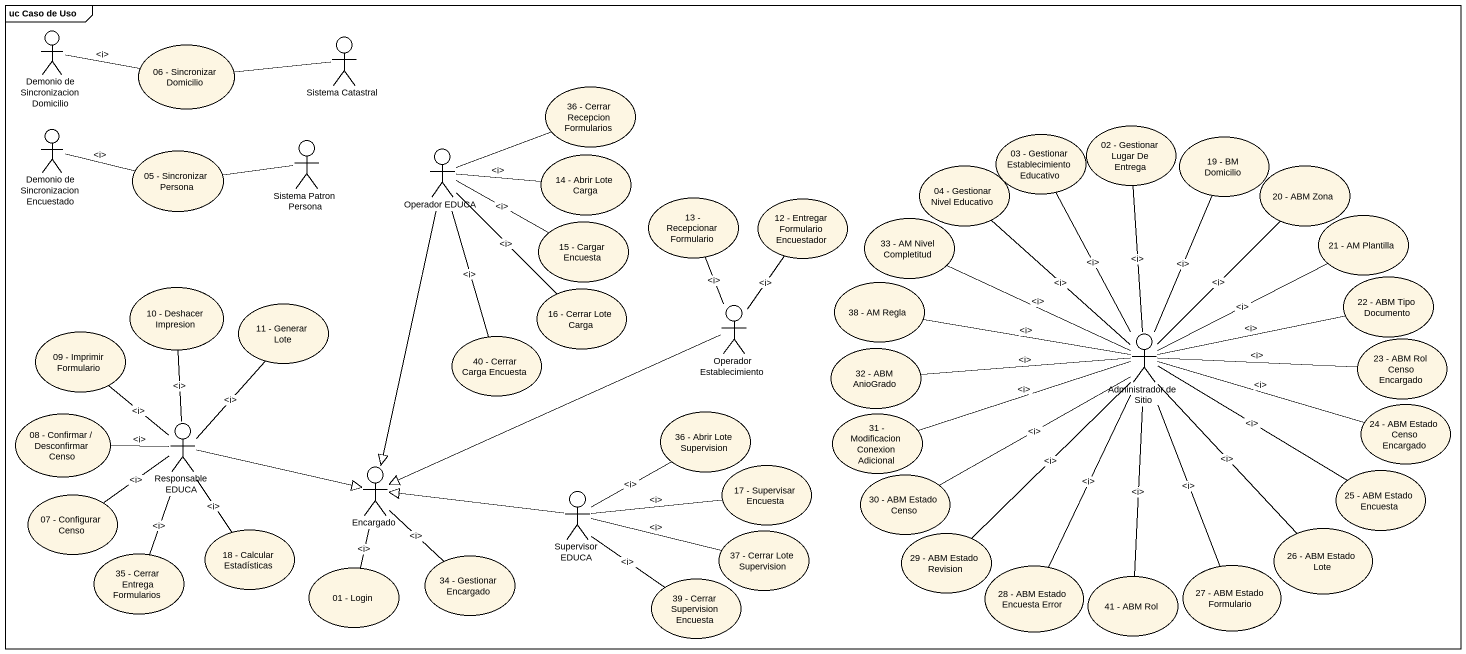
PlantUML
@startuml
mainframe uc Caso de Uso
actor "Demonio de Sincronizacion Domicilio" as Demonio_de_Sincronizacion
usecase "06 - Sincronizar Domicilio" as u06_Sincronizar_Domicilio
actor "Sistema Catastral" as Sistema_Catastral
usecase "36 - Cerrar Recepcion Formularios" as u36_Cerrar_Recepcion
actor "Demonio de Sincronizacion Encuestado" as Demonio_de_Sincronizacion_2
usecase "05 - Sincronizar Persona" as u05_Sincronizar_Persona
actor "Sistema Patron Persona" as Sistema_Patron_Persona
actor "Operador EDUCA" as Operador_EDUCA
usecase "03 - Gestionar Establecimiento Educativo" as u03_Gestionar
usecase "02 - Gestionar Lugar De Entrega" as u02_Gestionar_Lugar_De
usecase "19 - BM Domicilio" as u19_BM_Domicilio
usecase "14 - Abrir Lote Carga" as u14_Abrir_Lote_Carga
usecase "04 - Gestionar Nivel Educativo" as u04_Gestionar_Nivel_Educativo
usecase "20 - ABM Zona" as u20_ABM_Zona
usecase "15 - Cargar Encuesta" as u15_Cargar_Encuesta
usecase "13 - Recepcionar Formulario" as u13_Recepcionar_Formulario
usecase "12 - Entregar Formulario Encuestador" as u12_Entregar_Formulario
usecase "33 - AM Nivel Completitud" as u33_AM_Nivel_Completitud
usecase "21 - AM Plantilla" as u21_AM_Plantilla
usecase "10 - Deshacer Impresion" as u10_Deshacer_Impresion
usecase "11 - Generar Lote" as u11_Generar_Lote
usecase "16 - Cerrar Lote Carga" as u16_Cerrar_Lote_Carga
actor "Operador Establecimiento" as Operador_Establecimiento
usecase "38 - AM Regla" as u38_AM_Regla
usecase "22 - ABM Tipo Documento" as u22_ABM_Tipo_Documento
usecase "09 - Imprimir Formulario" as u09_Imprimir_Formulario
usecase "40 - Cerrar Carga Encuesta" as u40_Cerrar_Carga_Encuesta
actor "Administrador de Sitio" as Administrador_de_Sitio
usecase "23 - ABM Rol Censo Encargado" as u23_ABM_Rol_Censo_Encargado
usecase "32 - ABM AnioGrado" as u32_ABM_AnioGrado
usecase "08 - Confirmar / Desconfirmar Censo" as u08_Confirmar_Desconfirmar
usecase "36 - Abrir Lote Supervision" as u36_Abrir_Lote_Supervision
usecase "31 - Modificacion Conexion Adicional" as u31_Modificacion_Conexion
usecase "24 - ABM Estado Censo Encargado" as u24_ABM_Estado_Censo
actor "Responsable EDUCA" as Responsable_EDUCA
usecase "07 - Configurar Censo" as u07_Configurar_Censo
actor Encargado
actor "Supervisor EDUCA" as Supervisor_EDUCA
usecase "17 - Supervisar Encuesta" as u17_Supervisar_Encuesta
usecase "30 - ABM Estado Censo" as u30_ABM_Estado_Censo
usecase "25 - ABM Estado Encuesta" as u25_ABM_Estado_Encuesta
usecase "18 - Calcular Estadísticas" as u18_Calcular_Estadísticas
usecase "37 - Cerrar Lote Supervision" as u37_Cerrar_Lote_Supervision
usecase "29 - ABM Estado Revision" as u29_ABM_Estado_Revision
usecase "26 - ABM Estado Lote" as u26_ABM_Estado_Lote
usecase "35 - Cerrar Entrega Formularios" as u35_Cerrar_Entrega
usecase "01 - Login" as u01_Login
usecase "34 - Gestionar Encargado" as u34_Gestionar_Encargado
usecase "28 - ABM Estado Encuesta Error" as u28_ABM_Estado_Encuesta_Error
usecase "41 - ABM Rol" as u41_ABM_Rol
usecase "27 - ABM Estado Formulario" as u27_ABM_Estado_Formulario
usecase "39 - Cerrar Supervision Encuesta" as u39_Cerrar_Supervision
Demonio_de_Sincronizacion -right- u06_Sincronizar_Domicilio : ~<i>
Sistema_Catastral -left- u06_Sincronizar_Domicilio
Demonio_de_Sincronizacion_2 -right- u05_Sincronizar_Persona : ~<i>
Sistema_Patron_Persona -left- u05_Sincronizar_Persona
Operador_EDUCA -right- u36_Cerrar_Recepcion
Operador_EDUCA -right- u14_Abrir_Lote_Carga : ~<i>
Operador_EDUCA -right- u15_Cargar_Encuesta : ~<i>
Operador_EDUCA -- u16_Cerrar_Lote_Carga : ~<i>
Operador_EDUCA -- u40_Cerrar_Carga_Encuesta : ~<i>
Operador_EDUCA --|> Encargado
Operador_Establecimiento -up- u13_Recepcionar_Formulario : ~<i>
Operador_Establecimiento -up- u12_Entregar_Formulario : ~<i>
Operador_Establecimiento -left-|> Encargado
Administrador_de_Sitio -up- u03_Gestionar : ~<i>
Administrador_de_Sitio -up- u02_Gestionar_Lugar_De : ~<i>
Administrador_de_Sitio -up- u19_BM_Domicilio : ~<i>
Administrador_de_Sitio -up- u04_Gestionar_Nivel_Educativo : ~<i>
Administrador_de_Sitio -up- u20_ABM_Zona : ~<i>
Administrador_de_Sitio -left- u33_AM_Nivel_Completitud : ~<i>
Administrador_de_Sitio -right- u21_AM_Plantilla : ~<i>
Administrador_de_Sitio -left- u38_AM_Regla : ~<i>
Administrador_de_Sitio -right- u22_ABM_Tipo_Documento : ~<i>
Administrador_de_Sitio -right- u23_ABM_Rol_Censo_Encargado : ~<i>
Administrador_de_Sitio -left- u32_ABM_AnioGrado : ~<i>
Administrador_de_Sitio -left- u31_Modificacion_Conexion : ~<i>
Administrador_de_Sitio -right- u24_ABM_Estado_Censo : ~<i>
Administrador_de_Sitio -left- u30_ABM_Estado_Censo : ~<i>
Administrador_de_Sitio -right- u25_ABM_Estado_Encuesta : ~<i>
Administrador_de_Sitio -- u29_ABM_Estado_Revision : ~<i>
Administrador_de_Sitio -- u26_ABM_Estado_Lote : ~<i>
Administrador_de_Sitio -- u28_ABM_Estado_Encuesta_Error : ~<i>
Administrador_de_Sitio -- u41_ABM_Rol : ~<i>
Administrador_de_Sitio -- u27_ABM_Estado_Formulario : ~<i>
Responsable_EDUCA -up- u10_Deshacer_Impresion : ~<i>
Responsable_EDUCA -up- u11_Generar_Lote : ~<i>
Responsable_EDUCA -up- u09_Imprimir_Formulario : ~<i>
Responsable_EDUCA -left- u08_Confirmar_Desconfirmar : ~<i>
Responsable_EDUCA -left- u07_Configurar_Censo : ~<i>
Responsable_EDUCA -right-|> Encargado
Responsable_EDUCA -- u18_Calcular_Estadísticas : ~<i>
Responsable_EDUCA -- u35_Cerrar_Entrega : ~<i>
Encargado -- u01_Login : ~<i>
Encargado -- u34_Gestionar_Encargado : ~<i>
Supervisor_EDUCA -up- u36_Abrir_Lote_Supervision : ~<i>
Supervisor_EDUCA -left-|> Encargado
Supervisor_EDUCA -right- u17_Supervisar_Encuesta : ~<i>
Supervisor_EDUCA -right- u37_Cerrar_Lote_Supervision : ~<i>
Supervisor_EDUCA -- u39_Cerrar_Supervision : ~<i>
@enduml
